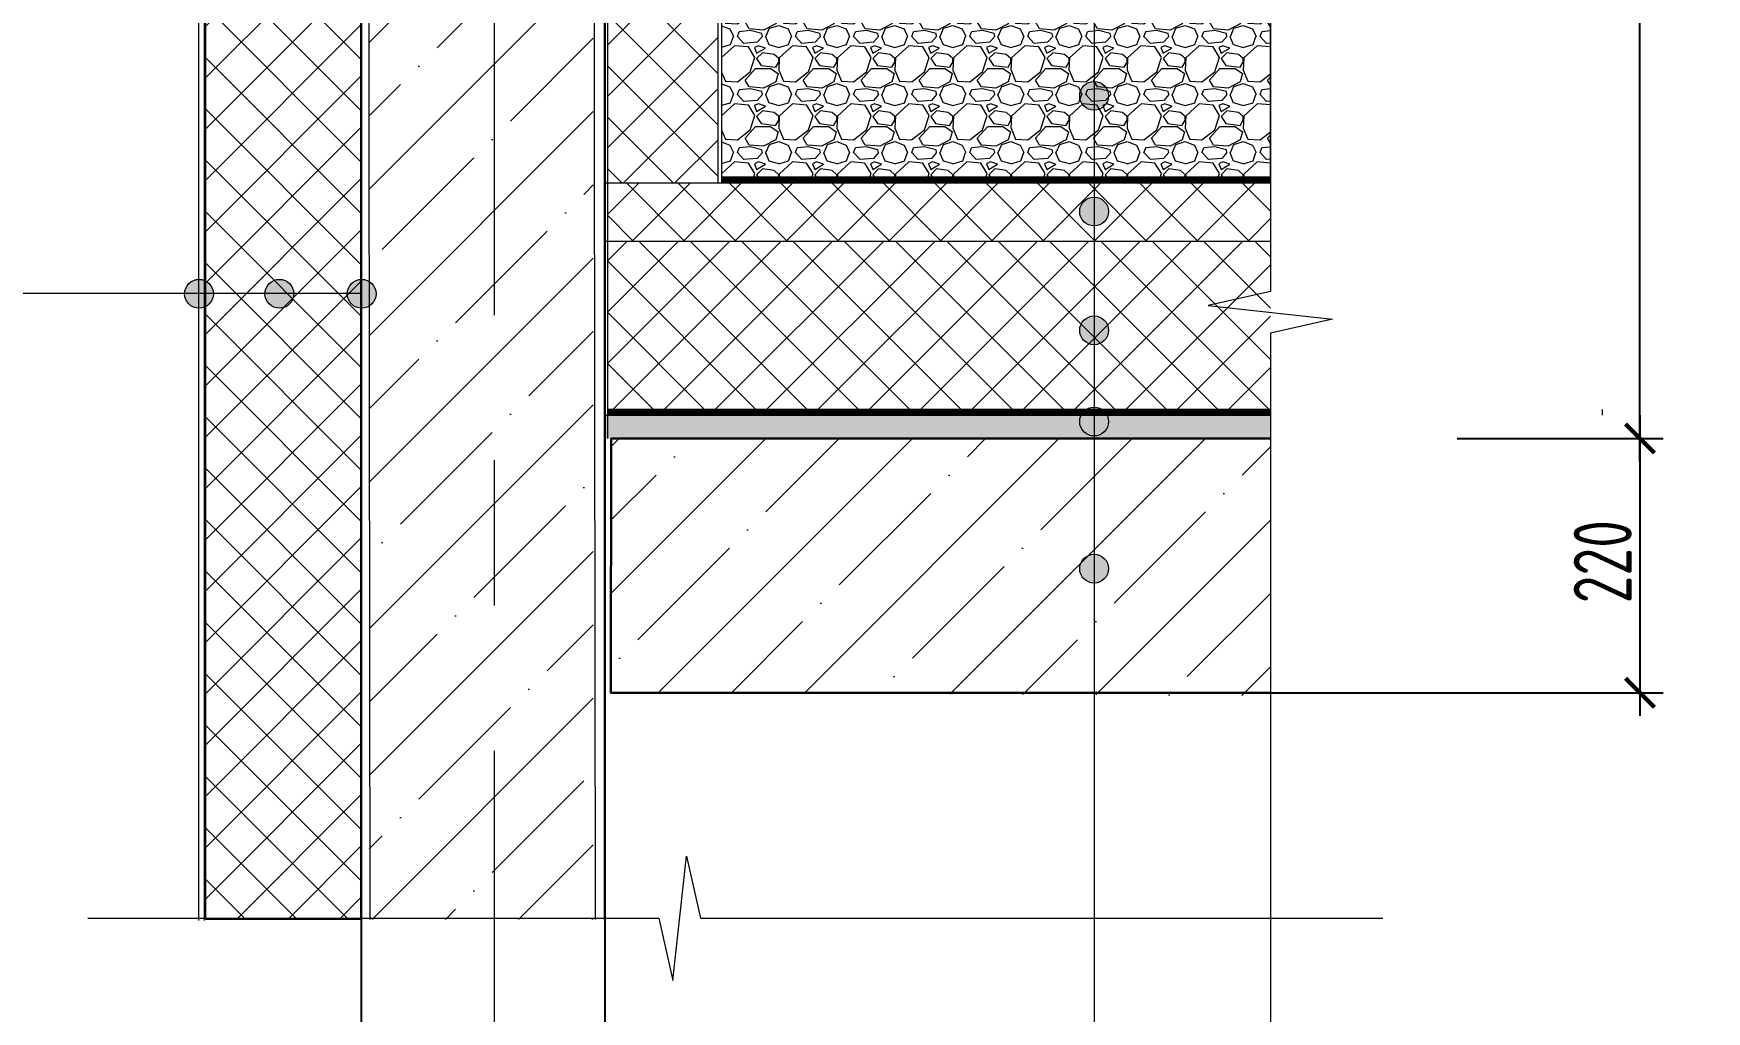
# Model space of a CAD drawing. Header units: millimetres. Extents: x -314343 to 682031, y 21428 to 98936.
# Drawn here: x 431056 to 432497, y 58821 to 59663 of the extents above; entities that cross this region are included whole.
import ezdxf

# ---------------------------------------------------------------- set-up
doc = ezdxf.new("R2010")
doc.units = ezdxf.units.MM
doc.header["$MEASUREMENT"] = 0
doc.header["$PDMODE"] = 3
doc.header["$PDSIZE"] = -4
doc.linetypes.add('CENTER', pattern=[2, 1.25, -0.25, 0.25, -0.25])
doc.linetypes.add('штриховая 50', pattern=[1, 0.5, -0.5])
doc.layers.get('0').update_dxf_attribs({"color": 250, "lineweight": 9})
doc.layers.get('Defpoints').update_dxf_attribs({"color": 6})
for name, color, linetype, lineweight in [('0.35', 30, 'Continuous', 30), ('_0', 250, 'Continuous', 9), ('_Выноска', 7, 'Continuous', 15), ('TN-ГИДРОИЗОЛЯЦИЯ БИТУМАЯ нижняя', 173, 'Continuous', 15), ('АР_Навесной фасад', 147, 'Continuous', 5), ('АР_Оси', 195, 'Continuous', 9), ('АР_Утеплитель', 250, 'Continuous', 9), ('Маркировка потолков', 7, 'Continuous', 9)]:
    doc.layers.add(name, color=color, linetype=linetype, lineweight=lineweight)
doc.styles.add('ISOCPEUR', font='isocpeur.ttf', dxfattribs={"width": 0.7})
doc.dimstyles.new('R_50', dxfattribs={"dimtxt": 140, "dimasz": 30, "dimexe": 20, "dimexo": 0, "dimgap": 20, "dimtad": 1, "dimdec": 0, "dimrnd": 5, "dimzin": 0, "dimdsep": 46, "dimtxsty": 'ISOCPEUR', "dimblk": 'ARCHTICK', "dimcen": 50, "dimdle": 20, "dimclrd": 256, "dimclre": 256, "dimclrt": 256, "dimadec": 0, "dimazin": 0, "dimtfac": 2, "dimtdec": 0, "dimtofl": 0, "dimtmove": 1, "dimatfit": 3, "dimfxl": 1, "dimtvp": 3, "dimtolj": 1, "dimtzin": 0, "dimarcsym": 0})

# ---------------------------------------------------------------- blocks, each defined once
blk = doc.blocks.new('*U252')
blk.add_lwpolyline([(0, -17.582), (0, -1), (2.25, -0.5), (-2.25, 0), (0, 0.5), (0, 26.723)])
blk = doc.blocks.new('_ArchTick')
at = {"color": 0, "linetype": 'ByBlock', "const_width": 0.15}
blk.add_lwpolyline([(-0.5, -0.5), (0.5, 0.5)], dxfattribs=at)
blk = doc.blocks.new('*D300')
at = {"layer": '_0', "lineweight": -2, "ltscale": 500, "transparency": 16777216}
for p, q in [((432439.7, 59334), (432439.7, 59075.2)), ((432282.3, 59314), (432459.7, 59314)), ((432095.5, 59095.2), (432459.7, 59095.2))]:
    blk.add_line(p, q, dxfattribs=at)
at = {"layer": 'Defpoints', "color": 0, "ltscale": 500, "transparency": 16777216}
for p in [(432282.3, 59314), (432095.5, 59095.2), (432439.7, 59095.2)]:
    blk.add_point(p, dxfattribs=at)
at = {"layer": '_0', "lineweight": -2, "ltscale": 500, "transparency": 16777216, "xscale": 25, "yscale": 25, "zscale": 25}
for p, rotation in [((432439.7, 59314), 90), ((432439.7, 59095.2), 270)]:
    blk.add_blockref('_ArchTick', p, dxfattribs=dict(at, rotation=rotation))
at = {"layer": '_0', "ltscale": 500, "transparency": 16777216, "insert": (432407.6, 59208), "char_height": 50, "attachment_point": 5, "rotation": 90, "style": 'ISOCPEUR'}
blk.add_mtext('\\A1;220', dxfattribs=at)
blk = doc.blocks.new('*D303')
at = {"layer": '_0', "lineweight": -2, "ltscale": 500, "transparency": 16777216}
for p, q in [((432439.7, 59294), (432439.7, 60532.1)), ((431853, 60512.1), (432459.7, 60512.1)), ((432334.3, 59314), (432459.7, 59314))]:
    blk.add_line(p, q, dxfattribs=at)
at = {"layer": 'Defpoints', "color": 0, "ltscale": 500, "transparency": 16777216}
for p in [(431853, 60512.1), (432439.7, 60512.1), (432334.3, 59314)]:
    blk.add_point(p, dxfattribs=at)
at = {"layer": '_0', "lineweight": -2, "ltscale": 500, "transparency": 16777216, "xscale": 25, "yscale": 25, "zscale": 25}
for p, rotation in [((432439.7, 60512.1), 90), ((432439.7, 59314), 270)]:
    blk.add_blockref('_ArchTick', p, dxfattribs=dict(at, rotation=rotation))
at = {"layer": '_0', "ltscale": 500, "transparency": 16777216, "insert": (432394.7, 59913.1), "char_height": 50, "attachment_point": 5, "rotation": 90, "style": 'ISOCPEUR'}
blk.add_mtext('\\A1;1200', dxfattribs=at)
blk = doc.blocks.new('*D304')
at = {"layer": '_0', "lineweight": -2, "ltscale": 500, "transparency": 16777216}
for p, q in [((431338.5, 58900.1), (431338.5, 58683.3)), ((431548.3, 58900.1), (431548.3, 58683.3)), ((431568.3, 58703.3), (431318.5, 58703.3))]:
    blk.add_line(p, q, dxfattribs=at)
at = {"layer": 'Defpoints', "color": 0, "ltscale": 500, "transparency": 16777216}
for p in [(431338.5, 58900.1), (431548.3, 58900.1), (431338.5, 58703.3)]:
    blk.add_point(p, dxfattribs=at)
at = {"layer": '_0', "lineweight": -2, "ltscale": 500, "transparency": 16777216, "xscale": 25, "yscale": 25, "zscale": 25, "rotation": 180}
blk.add_blockref('_ArchTick', (431338.5, 58703.3), dxfattribs=at)
at = {"layer": '_0', "lineweight": -2, "ltscale": 500, "transparency": 16777216, "xscale": 25, "yscale": 25, "zscale": 25}
blk.add_blockref('_ArchTick', (431548.3, 58703.3), dxfattribs=at)
at = {"layer": '_0', "ltscale": 500, "transparency": 16777216, "insert": (431441.2, 58748.3), "char_height": 50, "attachment_point": 5, "style": 'ISOCPEUR'}
blk.add_mtext('\\A1;200 ', dxfattribs=at)
blk = doc.blocks.new('*U358')
blk.add_lwpolyline([(0, -21.673), (0, -1), (2.25, -0.5), (-2.25, 0), (0, 0.5), (0, 25.197)])

msp = doc.modelspace()

# ---------------------------------------------------------------- hatches: boundary and pattern name
at = {"lineweight": 9, "transparency": 33554559}
h = msp.add_hatch(dxfattribs=at)
h.set_pattern_fill('GRAVEL', color=256, scale=50)
h.set_pattern_definition([(228.0127875, (-566.322, -4940.238), (-400, -450), [6.7268, -665.9544024]), (184.9697407, (-570.822, -4945.2379), (600, 50), [11.5434, -1142.796238]), (132.5104471, (-582.322, -4946.238), (500, -550), [8.1394, -805.80163]), (267.273689, (-601.822, -4958.7379), (50, 1000), [10.5119, -1040.677902]), (292.8336542, (-602.322, -4969.2379), (-250, 600), [10.30775, -1020.4686564]), (357.273689, (-598.322, -4978.7379), (-1000, 50), [10.5119, -1040.677902]), (37.69424047, (-587.822, -4979.2379), (-650, -500), [13.90145, -1376.2424274]), (72.25532837, (-576.822, -4970.7379), (350, 1100), [13.1244, -1299.316075]), (121.4295656, (-572.822, -4958.2379), (-400, 650), [10.5475, -1044.2036555]), (175.2363583, (-578.322, -4949.238), (550, -50), [12.0416, -590.038129]), (222.3974378, (-590.322, -4948.2379), (-600, -550), [15.5724, -1541.66875]), (138.8140748, (-552.322, -4959.238), (-350, 300), [5.31505, -526.1922406]), (171.4692344, (-556.322, -4955.7379), (650, -100), [10.11185, -1001.075571]), (225, (-566.322, -4954.238), (-6e-15, -50), [7.07105, -63.639628]), (203.1985905, (-569.822, -4948.238), (250, 100), [3.8079, -376.9807553]), (291.8014095, (-573.322, -4949.738), (-50, 150), [5.38515, -263.8730904]), (30.9637565, (-571.322, -4954.738), (150, 100), [8.74645, -282.801145]), (161.565051, (-563.822, -4950.238), (100, -50), [6.32455, -151.789333]), (16.3895403, (-602.322, -4949.7379), (500, 150), [8.86, -877.1422573]), (70.3461759, (-593.822, -4947.238), (-200, -550), [7.43305, -735.8703874]), (293.1985905, (-563.822, -4940.238), (-100, 250), [7.61575, -373.1729053]), (343.6104597, (-560.822, -4947.2379), (-500, 150), [8.86, -877.1422573]), (339.4439548, (-602.322, -4980.738), (-250, 100), [8.544, -418.656187]), (294.7751406, (-594.322, -4983.738), (-250, 550), [7.1589, -708.732153]), (66.8014095, (-563.322, -4990.238), (100, 250), [7.61575, -373.1729053]), (17.3540246, (-560.322, -4983.238), (-650, -200), [8.38155, -829.7711807]), (69.4439548, (-587.822, -4990.238), (-100, -250), [4.272, -422.928187]), (101.3099325, (-566.322, -4990.238), (-50, 200), [2.5495, -252.4014757]), (165.9637565, (-566.822, -4987.738), (150, -50), [10.30775, -195.847531]), (186.00900596, (-576.822, -4985.2379), (500, 50), [9.5525, -945.696159]), (303.6900675, (-571.322, -4959.238), (-50, 100), [7.2111, -173.066464]), (353.1572266, (-567.322, -4965.2379), (850, -100), [12.5897, -1246.378131]), (60.9453959, (-554.822, -4966.738), (-200, -350), [5.1478, -509.633707]), (90, (-552.32, -4962.24), (-50, 50), [3, -47]), (120.2564372, (-577.822, -4983.738), (200, -350), [6.9462, -687.6759995]), (48.0127875, (-581.322, -4977.738), (400, 450), [13.4536, -659.2276024]), (0, (-572.32, -4967.74), (50, 50), [13, -37]), (325.3048465, (-559.322, -4967.738), (500, -350), [7.9057, -782.663715]), (254.0546041, (-552.822, -4972.238), (-50, -200), [7.2801, -356.7253945]), (207.64597536, (-554.822, -4979.2379), (-950, -500), [11.85325, -1173.473709]), (175.42607874, (-565.322, -4984.7379), (-650, 50), [12.53995, -1241.4536704])])
h.paths.add_polyline_path([(432121.5, 59685.5), (431648.8, 59685.5), (431648.8, 59534), (432121.5, 59534)])
h = msp.add_hatch(dxfattribs=at)
h.set_pattern_fill('AR-SAND', color=256, scale=5)
h.set_pattern_definition([(37.5000203, (-602.322, -4990.238), (-0.31497021, 9.63411873), [0, -7.6, 0, -8.5, 0, -8.125]), (7.5000203, (-602.322, -4990.238), (8.8488785, 14.11073347), [0, -4.1, 0, -6.85, 0, -2.625]), (327.5000203, (-608.472, -4990.238), (15.5707093, 0.0283008), [0, -2.5, 0, -9, 0, -11.75]), (317.5000203, (-608.472, -4990.238), (15.03063146, 4.38838316), [0, -1.25, 0, -5.9, 0, -6.75])])
h.paths.add_polyline_path([(432121.5, 59334), (431548.3, 59334), (431548.3, 59314), (432121.5, 59314)])
at = {"layer": '_Выноска'}
h = msp.add_hatch(color=256, dxfattribs=at)
edge = h.paths.add_edge_path()
edge.add_arc((431969.6, 59609), 12.4, 0, 360)
h = msp.add_hatch(color=256, dxfattribs=at)
edge = h.paths.add_edge_path()
edge.add_arc((431969.6, 59609), 12.4, 0, 360)
h = msp.add_hatch(color=256, dxfattribs=at)
edge = h.paths.add_edge_path()
edge.add_arc((431969.6, 59509.4), 12.4, 0, 360)
h = msp.add_hatch(color=256, dxfattribs=at)
edge = h.paths.add_edge_path()
edge.add_arc((431969.6, 59509.4), 12.4, 0, 360)
h = msp.add_hatch(color=256, dxfattribs=at)
edge = h.paths.add_edge_path()
edge.add_arc((431198.8, 59438.6), 12.4, 0, 360)
h = msp.add_hatch(color=256, dxfattribs=at)
edge = h.paths.add_edge_path()
edge.add_arc((431198.8, 59438.6), 12.4, 0, 360)
h = msp.add_hatch(color=256, dxfattribs=at)
edge = h.paths.add_edge_path()
edge.add_arc((431268, 59438.6), 12.4, 0, 360)
h = msp.add_hatch(color=256, dxfattribs=at)
edge = h.paths.add_edge_path()
edge.add_arc((431338.8, 59438.6), 12.4, 0, 360)
h = msp.add_hatch(color=256, dxfattribs=at)
edge = h.paths.add_edge_path()
edge.add_arc((431969.6, 59407.1), 12.4, 0, 360)
h = msp.add_hatch(color=256, dxfattribs=at)
edge = h.paths.add_edge_path()
edge.add_arc((431969.6, 59407.1), 12.4, 0, 360)
h = msp.add_hatch(color=256, dxfattribs=at)
edge = h.paths.add_edge_path()
edge.add_arc((431969.6, 59328.6), 12.4, 0, 360)
h = msp.add_hatch(color=256, dxfattribs=at)
edge = h.paths.add_edge_path()
edge.add_arc((431969.6, 59328.6), 12.4, 0, 360)
h = msp.add_hatch(color=256, dxfattribs=at)
edge = h.paths.add_edge_path()
edge.add_arc((431969.6, 59202), 12.4, 0, 360)
h = msp.add_hatch(color=256, dxfattribs=at)
edge = h.paths.add_edge_path()
edge.add_arc((431969.6, 59202), 12.4, 0, 360)
at = {"layer": 'АР_Утеплитель', "lineweight": 9, "ltscale": 500}
h = msp.add_hatch(dxfattribs=at)
h.set_pattern_fill('ANSI37', color=251, scale=250, angle=-90)
h.set_pattern_definition([(315, (54.59, -6613.83), (22.097087, 22.097087), []), (45, (54.59, -6613.83), (-22.097087, 22.097087), [])])
h.paths.add_polyline_path([(431204.6, 60562.1), (431338.5, 60562.1), (431338.5, 58900.1), (431204.6, 58900.1)])
h = msp.add_hatch(dxfattribs=at)
h.set_pattern_fill('ANSI37', color=251, scale=250, angle=-90)
h.set_pattern_definition([(315, (-655.326, -4990.238), (22.097087, 22.097087), []), (45, (-655.326, -4990.238), (-22.097087, 22.097087), [])])
h.paths.add_polyline_path([(431645.8, 60512.1), (431550.5, 60512.1), (431550.5, 59534), (431645.8, 59534)])
h = msp.add_hatch(dxfattribs=at)
h.set_pattern_fill('ANSI37', color=251, scale=250, angle=-90)
h.set_pattern_definition([(315, (-624.654, -4840.238), (22.097087, 22.097087), []), (45, (-624.654, -4840.238), (-22.097087, 22.097087), [])])
h.paths.add_polyline_path([(432121.5, 59484), (432121.5, 59534), (431550.5, 59534), (431550.5, 59484)])
h = msp.add_hatch(dxfattribs=at)
h.set_pattern_fill('ANSI37', color=251, scale=250, angle=-90)
h.set_pattern_definition([(315, (-602.322, -4990.238), (22.097087, 22.097087), []), (45, (-602.322, -4990.238), (-22.097087, 22.097087), [])])
h.paths.add_polyline_path([(432121.5, 59336.7), (432121.5, 59484), (431550.5, 59484), (431550.5, 59336.7)])
at = {"layer": 'Маркировка потолков', "lineweight": 9, "ltscale": 5000, "transparency": 33554610}
h = msp.add_hatch(dxfattribs=at)
h.set_pattern_fill('ANSI35', color=256, scale=356.9777)
h.paths.add_polyline_path([(431538.3, 60502.1), (431345.4, 60502.1), (431345.4, 58900.1), (431538.3, 58900.1)])
h = msp.add_hatch(dxfattribs=at)
h.set_pattern_fill('ANSI35', color=256, scale=356.9777)
h.set_pattern_definition([(45, (-647.7, -4990.24), (-63.105338, 63.105338), []), (45, (-584.595, -4990.24), (-63.105338, 63.105338), [111.555531, -22.311106, 0, -22.311106])])
h.paths.add_polyline_path([(432121.5, 59092.7), (432121.5, 59314), (431553.5, 59314), (431553.5, 59095.3)])

# ---------------------------------------------------------------- linework, layer by layer
at = {"lineweight": 20}
msp.add_lwpolyline([(432121.5, 59685.5), (431648.8, 59685.5), (431648.8, 59534), (432121.5, 59534)], close=True, dxfattribs=at)
at = {"layer": '0.35', "color": 18, "ltscale": 200, "true_color": 0x000000}
msp.add_lwpolyline([(432121.5, 59314), (431553.6, 59314), (431553.3, 59095.2), (432121.5, 59095.2)], dxfattribs=at)
at = {"layer": '_0', "color": 7, "ltscale": 500}
for p, q in [((431648.8, 60543.5), (431648.8, 59534)), ((431550.5, 60512.1), (431550.5, 59314)), ((431548.3, 59534), (432121.5, 59534)), ((431548.3, 59484), (432121.5, 59484)), ((431548.3, 59334), (432121.5, 59334))]:
    msp.add_line(p, q, dxfattribs=at)
at = {"layer": '_0', "color": 251, "ltscale": 500}
for p, q in [((431198.5, 58899.1), (431198.5, 60511.1)), ((431203.5, 58899.1), (431203.5, 60511.1))]:
    msp.add_line(p, q, dxfattribs=at)
at = {"layer": '_0', "color": 7}
for p, q in [((431550.5, 60512.1), (431550.5, 59334)), ((431645.8, 59534), (431645.8, 60512.1)), ((431550.5, 59334), (431645.8, 59334))]:
    msp.add_line(p, q, dxfattribs=at)
msp.add_lwpolyline([(431204.6, 60562.1), (431338.5, 60562.1), (431338.5, 58900.1), (431204.6, 58900.1)], close=True, dxfattribs=at)
msp.add_lwpolyline([(431540.3, 58900.1), (431538.3, 60502.1), (431343.9, 60502.1), (431345.9, 58900.1)], dxfattribs=at)
at = {"layer": '_0', "color": 7, "ltscale": 500}
for points in [[(431969.6, 59746.3), (431969.6, 58591.4), (432848.4, 58591.4)], [(432121.5, 59539.1), (431648.8, 59539.1), (431648.8, 59534), (432121.5, 59534)], [(430317.1, 59439.2), (431338.5, 59439.2)], [(432121.5, 59339.1), (431550.5, 59339.1), (431550.5, 59334), (432121.5, 59334)], [(432407.4, 59334), (432407.4, 59339.1)]]:
    msp.add_lwpolyline(points, dxfattribs=at)
at = {"layer": '_Выноска'}
for centre in [(431969.6, 59609), (431969.6, 59609), (431969.6, 59509.4), (431969.6, 59509.4), (431198.8, 59438.6), (431198.8, 59438.6), (431268, 59438.6), (431338.8, 59438.6), (431969.6, 59407.1), (431969.6, 59407.1), (431969.6, 59328.6), (431969.6, 59328.6), (431969.6, 59202), (431969.6, 59202)]:
    msp.add_circle(centre, 12.4, dxfattribs=at)
at = {"layer": 'TN-ГИДРОИЗОЛЯЦИЯ БИТУМАЯ нижняя', "linetype": 'штриховая 50', "ltscale": 150, "const_width": 5}
for points in [[(431649, 59536.6), (432121.5, 59536.6)], [(431550.6, 59336.6), (432121.5, 59336.6)]]:
    msp.add_lwpolyline(points, dxfattribs=at)
at = {"layer": 'АР_Навесной фасад', "color": 18, "lineweight": 30, "ltscale": 100, "true_color": 0x000000}
msp.add_lwpolyline([(431338.5, 58900.1), (431338.5, 60512.1), (431548.3, 60512.1), (431548.3, 58900.1)], dxfattribs=at)
at = {"layer": 'АР_Оси', "linetype": 'CENTER', "ltscale": 500}
msp.add_line((431453.3, 58420.3), (431453.3, 60759.4), dxfattribs=at)

# ---------------------------------------------------------------- block references
at = {"ltscale": 100, "xscale": 23.79851555813043, "yscale": 23.79851555813043, "zscale": 23.79851555813043}
for name, p, rotation in [('*U252', (432121.5, 59416.7), 180), ('*U358', (431618.7, 58901.1), 270)]:
    msp.add_blockref(name, p, dxfattribs=dict(at, rotation=rotation))

# ---------------------------------------------------------------- dimensions: what is measured, and where the dimension line sits
at = {"layer": '_0', "color": 1, "ltscale": 500}
dim = msp.add_linear_dim(base=(432439.7, 60512.1), p1=(432334.3, 59314), p2=(431853, 60512.1), angle=90, dimstyle='R_50', override={"dimtxt": 50, "dimasz": 25, "dimpost": '\\X'}, dxfattribs=at)
dim.commit()
dim.dimension.update_dxf_attribs({"geometry": '*D303', "text_midpoint": (432394.7, 59913.1)})
dim = msp.add_linear_dim(base=(432439.7, 59095.2), p1=(432282.3, 59314), p2=(432095.5, 59095.2), angle=90, dimstyle='R_50', override={"dimtxt": 50, "dimasz": 25, "dimpost": '\\X'}, dxfattribs=at)
dim.commit()
dim.dimension.update_dxf_attribs({"geometry": '*D300', "text_midpoint": (432452.6, 59208), "dimtype": 160})
dim = msp.add_linear_dim(base=(431338.5, 58703.3), p1=(431548.3, 58900.1), p2=(431338.5, 58900.1), text='200 ', dimstyle='R_50', override={"dimtxt": 50, "dimasz": 25, "dimpost": '\\X'}, dxfattribs=at)
dim.commit()
dim.dimension.update_dxf_attribs({"geometry": '*D304', "text_midpoint": (431441.2, 58703.3), "dimtype": 160})

doc.saveas('drawing.dxf')
